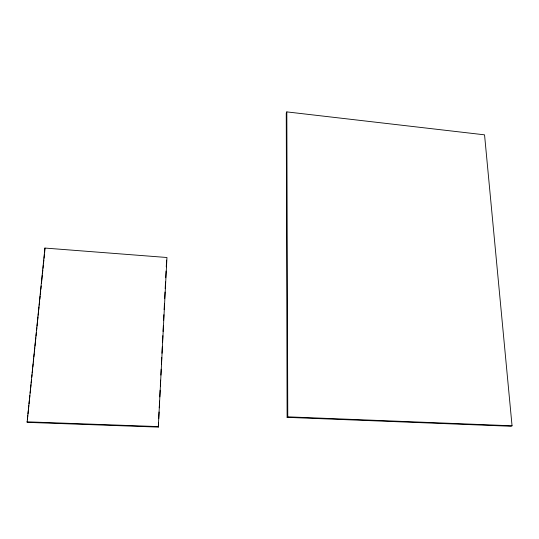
<?xml version="1.0" encoding="UTF-8"?>
<svg xmlns="http://www.w3.org/2000/svg" width="539" height="539" viewBox="0 0 539 539"><rect width="100%" height="100%" fill="white"/><g stroke="black" fill="none" stroke-linecap="round" stroke-linejoin="round"><path stroke-width="0.81" d="M158.304 427.104L166.962 257.507L44.926 248.061L27.105 422.354L158.304 427.104L158.513 422.913M158.722 418.715L159.059 412.005M159.268 407.807L159.598 401.097M159.807 396.906L160.137 390.196M160.346 385.998L160.642 380.123M160.892 375.09L161.181 369.215M161.43 364.182L161.767 357.472M161.976 353.281L162.306 346.564M162.515 342.373L162.852 335.662M163.061 331.465L163.351 325.59M163.6 320.557L163.89 314.688M164.139 309.649L164.435 303.78M164.685 298.747L165.015 292.037M165.183 288.675L165.52 281.964M165.729 277.774L166.059 271.056M166.268 266.866L166.598 260.155M27.368 419.847L27.799 415.657M27.974 413.986L28.318 410.637M28.493 408.96L28.836 405.618M29.012 403.94L29.355 400.592M29.53 398.921L29.874 395.572M30.137 393.059L30.48 389.71M30.656 388.04L30.999 384.691M31.174 383.013L31.518 379.665M31.781 377.159L32.037 374.645M32.212 372.968L32.643 368.784M32.818 367.113L33.162 363.764M33.337 362.087L33.681 358.738M33.856 357.067L34.2 353.719M34.375 352.048L34.806 347.857M34.981 346.186L35.325 342.838M35.5 341.167L35.843 337.818M36.019 336.141L36.362 332.792M36.625 330.279L36.881 327.773M37.056 326.095L37.487 321.911M37.663 320.24L38.006 316.892M38.181 315.214L38.525 311.865M38.7 310.194L39.044 306.846M39.219 305.168L39.65 300.984M39.825 299.313L40.169 295.965M40.344 294.287L40.688 290.939M40.863 289.268L41.207 285.919M41.469 283.406L42.332 275.038M42.507 273.367L42.85 270.019M43.026 268.341L43.369 264.993M43.544 263.322L43.888 259.973M44.063 258.296L44.494 254.112M44.67 252.441L44.926 248.061M286.822 111.896L286.256 113.163L287.112 417.348L510.783 426.255L512.05 425.797L484.548 134.831L286.822 111.896L287.765 416.836L287.112 417.348M26.95 421.821L158.574 426.605M287.765 416.836L512.05 425.797"/></g></svg>
